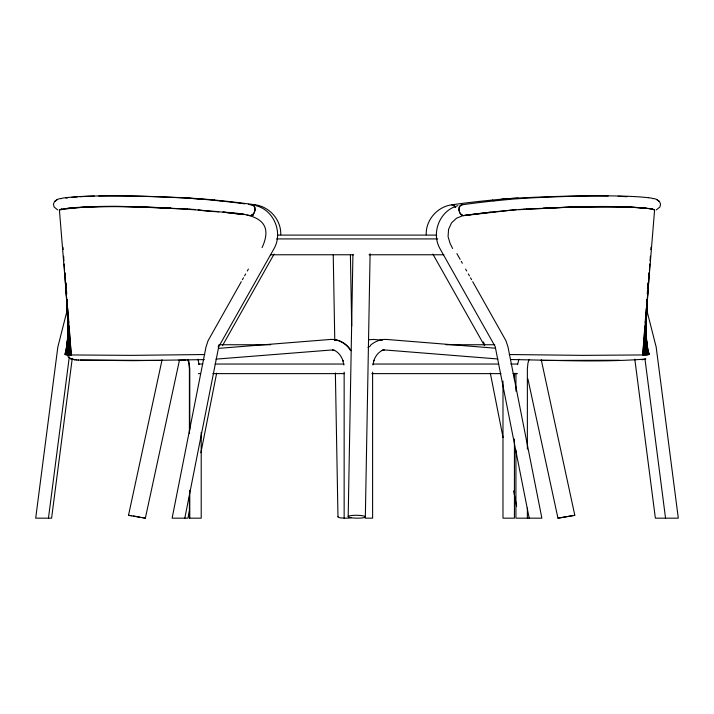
<?xml version="1.0" encoding="UTF-8"?>
<svg xmlns="http://www.w3.org/2000/svg" width="714" height="714" viewBox="0 0 714 714"><rect width="100%" height="100%" fill="white"/><g stroke="black" fill="none" stroke-linecap="round" stroke-linejoin="round"><path stroke-width="1.07" d="M646.304 316.132L646.206 354.92L582.562 355.367L509.26 354.528M645.536 340.56L645.42 354.965L646.893 302.566M348.182 516.731L352.921 254.853M365.345 516.731L370.102 253.738M68.169 337.142L67.794 354.92L131.438 355.367L204.739 354.528M68.169 316.025L67.143 354.867L67.794 354.92L67.696 316.132M644.965 345.058L644.635 355.019L647.768 291.589M645.117 340.632L645.447 330.671M645.822 319.604L645.929 316.284M647.928 288.242L648.205 282.682M67.446 349.307L67.143 354.867L64.956 354.528L65.367 352.35M67.812 342.631L68.178 335.964M644.269 345.041L643.716 355.063L649.258 272.882M644.394 342.818L644.894 333.911M645.081 330.573L645.447 323.888M645.822 317.212L646.072 312.759M646.509 304.967L646.634 302.736M68.205 327.021L66.563 354.804L67.464 344.871M426.213 234.745C425.642 219.894 437.548 206.507 452.176 204.757L454.14 205.48L455.719 207.462M649.401 270.66L649.856 263.993M650.079 260.664L650.374 256.219M650.829 249.561L650.981 247.339M644.867 326.218L642.725 355.099L654.595 209.952L652.587 209.015M645.117 322.88L645.617 316.222M645.777 313.999L646.188 308.439M646.518 304.003L646.848 299.559M647.259 293.998L647.509 290.669M647.919 285.118L648.089 282.896M648.669 275.113L648.83 272.9M68.187 331.573L65.983 354.742L68.169 334.857M48.454 518.168L69.294 356.955M72.159 359.169L51.595 518.168L35.7 518.168L57.834 347.022L67.348 309.581M372.913 364.943L373.949 360.267L373.699 361.034C375.341 356.027 378.902 351.217 384.15 349.69L382.097 350.387L385.926 350.047L497.899 358.981M517.677 364.461L518.837 359.204M68.258 335.937L65.251 354.599L67.062 344.8M184.81 518.168L218.662 347.022M189.469 510.537L187.952 518.168L172.128 518.168L205.989 347.022L208.06 340.721L241.305 281.664M200.893 452.756L216.637 373.181M179.401 360.481L145.361 518.168L144.888 518.114L128.502 515.294L162.078 359.776M529.074 359.454L527.967 363.024L527.369 368.835L527.369 449.07M60.092 198.537L57.62 199.295L54.478 201.58L53.443 204.231L54.103 206.98L57.727 209.943M218.172 347.004L219.073 344.978M262.056 247.624C281.753 205.177 220.769 215.093 198.09 209.737M69.133 326.218L71.275 355.099L59.405 209.952L61.422 209.015M242.394 279.727L243.483 277.791M244.572 275.854L245.67 273.917M247.303 271.017L248.392 269.08M218.814 346.567L274.203 248.329C283.03 232.398 273.926 210.202 256.121 205.721M222.509 345.603L274.087 254.104M370.414 345.326C374.734 341.426 380.642 339.15 386.488 339.436L495.427 348.218M59.405 209.952C101.308 203.115 144.844 207.899 187.273 209.015M57.236 199.509L54.478 201.58M368.022 347.379L370.289 346.067M656.282 209.943L659.906 206.98L660.566 204.231L659.522 201.58L656.389 199.295L653.917 198.537M527.914 378.964L557.955 518.168L574.815 515.294L541.248 359.776M457.879 205.721C440.074 210.202 430.97 232.398 439.797 248.329L495.186 346.567L529.19 518.168M462.36 204.757L460.539 205.48L459.352 207.462L459.111 210.166L459.887 212.87L461.467 214.852L463.431 215.574A98.746 7.979 -4.6 0 1 491.018 212.147L495.337 211.692M246.964 215.066L250.569 215.574L252.533 214.852L254.229 212.888L255.121 210.193L255.005 207.506L253.898 205.543L248.472 204.311M250.569 215.574L252.569 214.852L254.113 212.87L254.889 210.166L254.648 207.462L253.461 205.48L251.64 204.757M649.044 354.528L648.607 352.341L649.044 354.528L646.206 354.92L645.831 337.142M574.716 515.338L557.955 518.168M642.02 359.776L645.858 359.026C600.938 362.56 555.546 360.177 510.474 359.535M368.54 339.793L373.538 339.436L382.418 340.185M61.404 209.015C113.651 203.856 166.487 207.444 218.689 211.692M65.545 197.707L62.894 198.055A93.034 7.515 4.6 0 0 60.744 198.769M66.045 198.055L67.803 197.823M491.027 212.147L463.448 215.566L461.44 214.852L459.771 212.888L458.888 210.193L459.004 207.506L460.111 205.543L461.904 204.82A101.727 8.22 -4.6 0 1 489.608 201.384L493.945 200.92M479.415 201.384L488.153 200.464M493.927 200.92L511.858 199.17A93.034 7.515 -4.6 0 1 528.262 198.055L535.197 197.707A202.758 16.377 -4.6 0 1 648.33 197.724M495.32 211.692L515.91 209.737M488.135 200.464L492.606 200.018M492.589 200.027L501.674 199.17A93.034 7.515 -4.6 0 1 518.096 198.055L525.013 197.707M330.662 339.436L218.555 348.37M518.623 209.541L524.067 209.175M524.049 209.175L526.754 209.015M526.736 209.015C568.612 207.363 610.827 204.266 652.596 209.015M215.994 359.124L330.832 350.047L334.661 350.387M204.329 359.615L133.857 360.677L80.37 360.124M619.279 360.249L541.025 360.463M178.473 360.249L185.926 360.124M162.515 360.463L78.022 360.034M330.279 339.436C338.588 338.909 346.87 343.47 351.02 350.672M277.675 235.102L436.673 235.102M276.577 238.922L437.762 238.922M270.374 254.764L353.582 254.764M369.031 254.764L443.885 254.764M219.153 344.746L270.704 344.737M446.063 344.737L494.704 344.746M198.394 364.042L202.838 364.042M215.075 364.042L344.041 364.042M372.94 364.042L498.568 364.042M510.805 364.042L517.471 364.042M198.394 373.618L200.616 373.618M212.852 373.618L344.21 373.618M371.824 373.618L500.978 373.618M513.027 373.618L517.471 373.618M365.149 518.168L372.61 518.168L372.61 372.172M168.718 207.952L170.708 208.042L168.968 207.961M220.082 200.92L202.142 199.17A93.034 7.515 4.6 0 0 185.72 198.055L178.803 197.707A202.758 16.377 4.6 0 0 65.652 197.724M187.246 209.015L189.96 209.175M76.139 359.918L78.406 360.034M189.933 209.175L195.386 209.541M214.37 200.027L205.293 199.17A93.034 7.515 4.6 0 0 188.871 198.055L181.954 197.707A202.758 16.377 4.6 0 0 98.8 195.984M214.361 200.018L227.543 201.384M76.523 359.918L71.284 359.026M128.502 515.294L131.483 515.713M220.055 200.92L224.401 201.384A102.28 8.265 4.6 0 1 244.715 203.811L244.697 203.811M242.358 214.057L244.268 214.298M648.464 197.707L651.106 198.055A93.034 7.515 -4.6 0 1 653.248 198.769M251.274 215.271L253.399 215.583M133.339 516.008L139.81 517.106M333.286 339.436C340.408 340.301 347.031 344.398 350.636 350.672M141.774 517.445L145.361 518.168M67.669 355.215L68.276 356.964L71.837 359.204M72.221 359.204L75.122 359.776L70.9 359.026M254.791 204.757C269.419 206.507 281.325 219.894 280.754 234.745M332.617 349.69C337.865 351.217 341.426 356.027 343.059 361.034L342.818 360.267L343.853 364.943M659.522 201.58L656.773 199.509M654.595 209.952L648.383 208.417L627.356 206.962L569.79 207.167L513.188 209.952L462.69 215.744L456.558 218.181L451.551 222.857L448.562 229.355L448.071 236.637L450.15 243.563L452.649 248.517M455.398 207.506L453.729 205.534L451.739 204.82L459.129 203.811A102.28 8.265 -4.6 0 1 479.442 201.384M456.889 253.586L460.155 259.396M461.253 261.333L462.342 263.27M465.608 269.08L466.697 271.017M468.33 273.917L469.428 275.854M470.517 277.791L471.606 279.727M472.695 281.664L505.94 340.721L508.011 347.022L541.872 518.168L515.927 518.168L515.927 450.186M432.88 254.104L484.458 345.603M483.405 341.935L484.744 344.978M187.693 359.454L188.799 363.024L189.397 368.835L189.397 433.469M188.692 361.034L188.442 360.267L188.933 362.105M197.921 359.204L199.09 364.461M646.652 309.581L656.166 347.022L678.3 518.168L655.372 518.168L634.808 359.169M490.331 373.181L503.049 437.495M513.616 490.911L516.641 506.172M646.938 344.8L648.749 354.599L645.742 335.937M189.183 363.024L189.781 368.835L189.781 430.123M644.992 359.169L665.546 518.168M645.831 334.857L648.017 354.742L645.813 331.573M646.536 344.871L647.437 354.804L645.795 327.021M65.17 272.9L65.331 275.113M65.911 282.896L66.081 285.118M66.491 290.669L66.741 293.998M67.152 299.559L67.482 304.003M67.812 308.439L68.223 313.999M68.383 316.222L68.883 322.88M63.019 247.339L63.171 249.561M63.626 256.219L63.921 260.664M64.144 263.993L64.599 270.66M64.742 272.882L70.284 355.063L69.731 345.041M67.366 302.736L67.491 304.967M67.928 312.759L68.178 317.212M68.553 323.888L68.919 330.573M69.106 333.911L69.606 342.818M645.822 335.964L646.188 342.631M646.554 349.307L646.857 354.867L645.831 316.025M65.795 282.682L66.072 288.242M66.232 291.589L69.365 355.019L69.035 345.058M68.071 316.284L68.178 319.604M68.553 330.671L68.883 340.632M67.107 302.566L68.58 354.965L68.464 340.56M350.404 254.853L351.699 326.173M333.233 254.853L334.786 340.658M335.375 372.976L337.972 516.731M527.369 508.136L527.369 518.168M515.927 373.288L515.927 391.12M514.428 373.288L514.428 379.973M514.428 439.039L514.428 518.168L502.986 518.168L502.986 381.089M344.148 372.172L344.148 518.168M201.214 432.354L201.214 518.168L189.397 518.168L189.397 496.998M189.781 490.304L189.781 518.168M350.244 517.98A8.595 1.437 -0.8 0 1 341.667 517.98A8.595 1.437 -0.8 0 1 337.99 516.731M543.113 208.193A198.206 16.011 -4.6 0 1 646.286 208.193M227.516 201.384A101.727 8.22 4.6 0 1 255.237 204.82M71.686 197.403A202.758 16.377 4.6 0 1 77.353 196.912M80.013 196.725A202.758 16.377 4.6 0 1 94.221 196.091M185.747 198.055A93.034 7.515 4.6 0 1 202.169 199.17M67.723 208.193A198.206 16.011 4.6 0 1 170.887 208.193M501.647 199.17A93.034 7.515 -4.6 0 1 518.069 198.055M524.942 197.724A202.758 16.377 -4.6 0 1 608.141 195.984M618.128 196.279A202.758 16.377 -4.6 0 1 626.928 196.725M227.204 212.62L222.973 212.147A99.3 8.024 4.6 0 1 243.233 214.566L227.204 212.62M351.217 517.748A8.595 1.437 0.8 0 0 365.229 517.106A8.595 1.437 0.8 0 0 353.858 515.338A8.595 1.437 0.8 0 0 351.217 517.748"/></g></svg>
